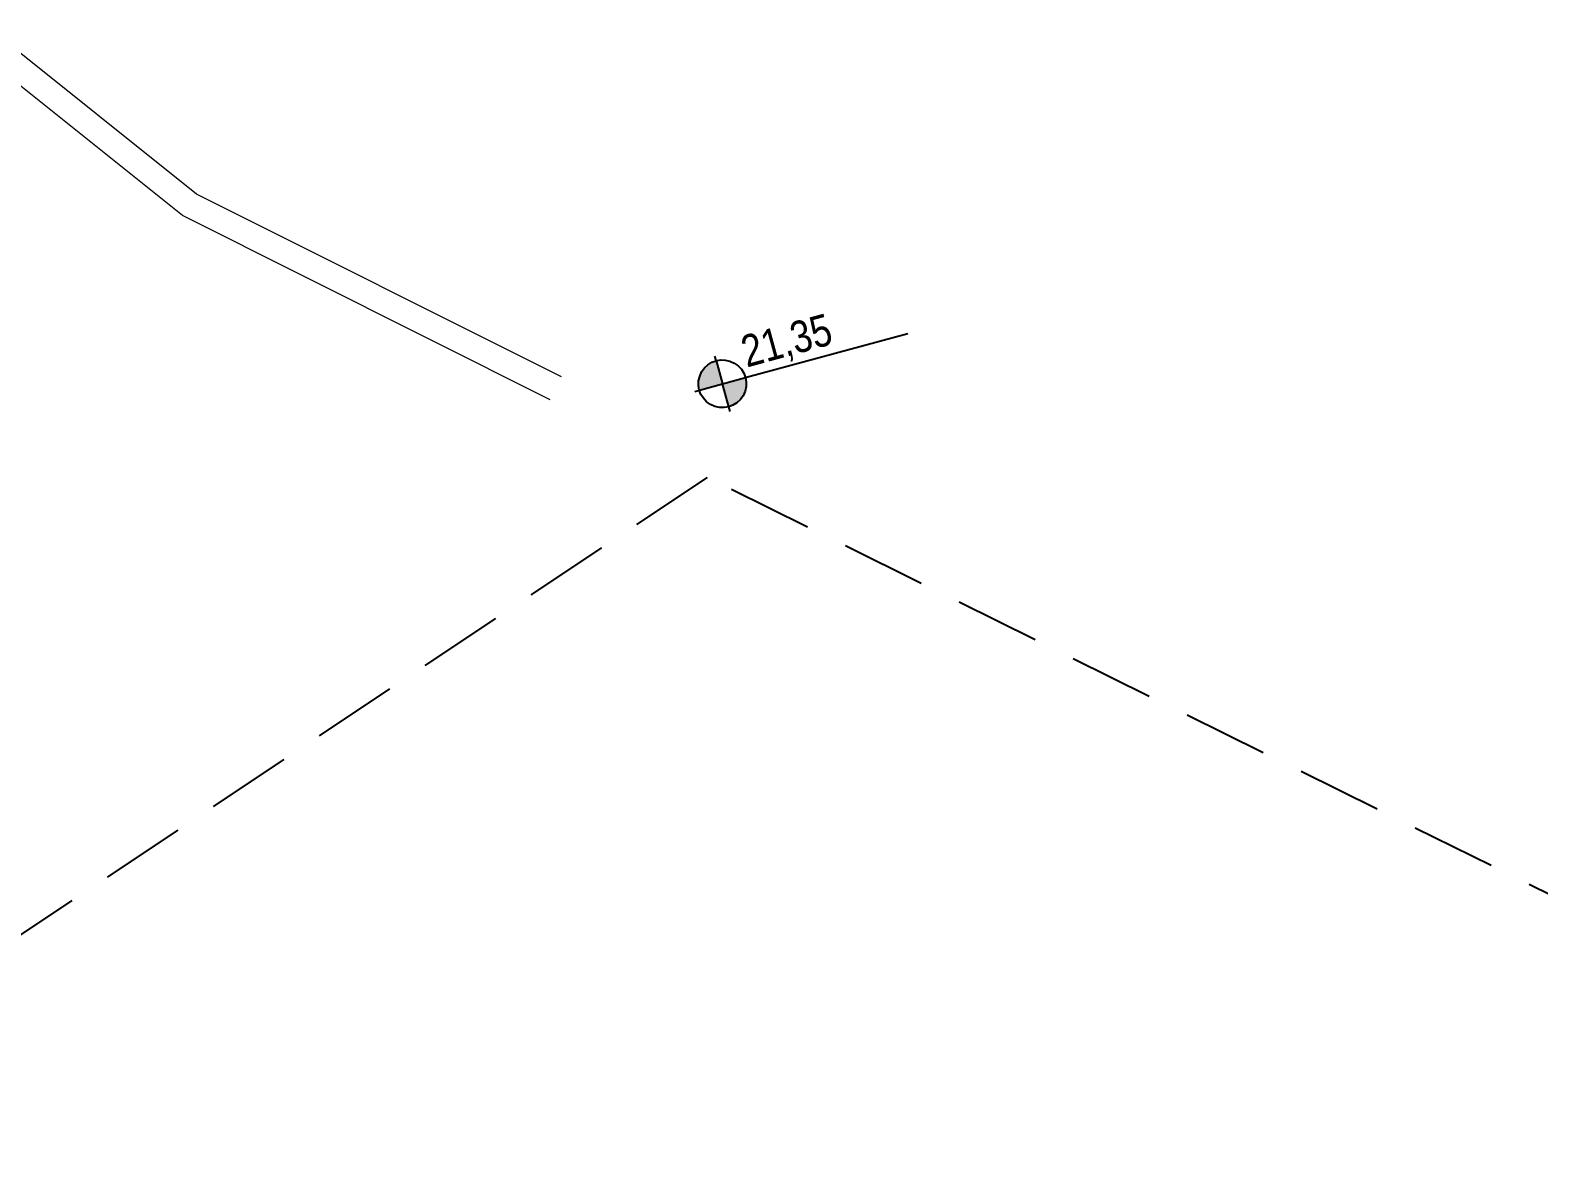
# Model space of a CAD drawing. Header units: metres. Extents: x -133 to 570, y -18 to 184.
# Drawn here: x -22.91 to -14.01, y 35.56 to 42.3 of the extents above; entities that cross this region are included whole.
import ezdxf

# ---------------------------------------------------------------- set-up
doc = ezdxf.new("R2010")
doc.units = ezdxf.units.M
doc.linetypes.add('DASHEDX2', pattern=[1.5, 1, -0.5])
for name, color, linetype in [('ARQ-PRJ', 7, 'DASHEDX2'), ('ARQ-SIM', 1, 'Continuous'), ('terreno', 7, 'Continuous')]:
    doc.layers.add(name, color=color, linetype=linetype)
doc.layers.add('MURO', color=44, linetype='Continuous', lineweight=0)
doc.styles.add('Adesa', font='ARIALN.TTF')

# ---------------------------------------------------------------- blocks, each defined once
blk = doc.blocks.new('ADESA-SIMB NIVEL PLAN')
h = blk.add_hatch(color=256)
h.dxf.hatch_style = 1
edge = h.paths.add_edge_path()
edge.add_ellipse((-0.038, 0), major_axis=(-0.133, 0.133), ratio=1, start_angle=315.0639, end_angle=405.0639)
edge.add_line((-0.226, 0), (-0.038, 0))
edge.add_line((-0.038, 0), (-0.038, 0.189))
edge = h.paths.add_edge_path()
edge.add_ellipse((-0.038, 0), major_axis=(-0.133, 0.133), ratio=1, start_angle=495.0639, end_angle=585.0639)
edge.add_line((0.151, 0), (-0.038, 0))
edge.add_line((-0.038, 0), (-0.038, -0.189))
for p, q in [((-0.038, 0.189), (-0.038, 0.226)), ((-0.038, 0.189), (-0.038, 0)), ((-0.038, 0), (0.151, 0)), ((-0.038, 0), (0.151, 0)), ((0.151, 0), (0.189, 0)), ((-0.264, 0), (-0.226, 0)), ((-0.226, 0), (-0.038, 0)), ((-0.038, -0.189), (-0.038, 0)), ((-0.037, -0.227), (-0.038, -0.189))]:
    blk.add_line(p, q)
blk.add_lwpolyline([(0.157, 0), (1.472, 0)])
blk.add_ellipse((-0.038, 0), major_axis=(-0.133, 0.133), ratio=1, start_param=3.928105432082424, end_param=10.21129073926201)
at = {"color": 3, "style": 'Adesa'}
for p in [(0.18, 0.072), (0.18, -0.298)]:
    blk.add_attdef('100.00', p, '', height=0.25, rotation=0.0639, dxfattribs=at)
blk = doc.blocks.new('terreno + circ vert')
at = {"layer": 'ARQ-PRJ', "color": 1, "ltscale": 0.5}
blk.add_lwpolyline([(48.0419, 1.3908), (48.1056, 7.0609), (42.945, 9.4812), (35.5548, 12.9472), (27.5061, 16.8929), (22.1014, 19.5405), (15.0017, 23.0148), (8.3251, 26.282), (0.4895, 30.0914), (-5.8932, 33.2362), (-12.2759, 36.3811), (-18.9156, 39.6675), (-31.5995, 31.2229), (-104.3835, 0.8491), (-104.1403, -6.025), (40.5424, -6.025, 0.41093)], format="xyb", close=True, dxfattribs=at)
at = {"layer": 'MURO', "linetype": 'Continuous'}
for p, q in [((-21.9275, 41.3385, 9.6282), (-23.1367, 42.3046, 9.6544)), ((-22.0088, 41.2114, 9.6279), (-23.2547, 42.2069, 9.6549)), ((-19.7746, 40.2601, 9.6239), (-21.9275, 41.3385, 9.6279)), ((-19.8418, 40.1259, 9.6239), (-22.0088, 41.2114, 9.6279))]:
    blk.add_line(p, q, dxfattribs=at)
at = {"layer": 'ARQ-SIM'}
ref = blk.add_blockref('ADESA-SIMB NIVEL PLAN', (-18.7987, 40.2274), dxfattribs=dict(at, xscale=0.7499999999999999, yscale=0.7499999999999999, zscale=0.7499999999999999, rotation=15.2273522940256))
ref.add_attrib('100.00', '21,35', (-18.6828, 40.3152), dxfattribs={"layer": '0', "color": 3, "height": 0.1875, "rotation": 15.29122, "style": 'Adesa'})

msp = doc.modelspace()

# ---------------------------------------------------------------- block references
at = {"layer": 'terreno'}
msp.add_blockref('terreno + circ vert', (0, 0), dxfattribs=at)

doc.saveas('drawing.dxf')
